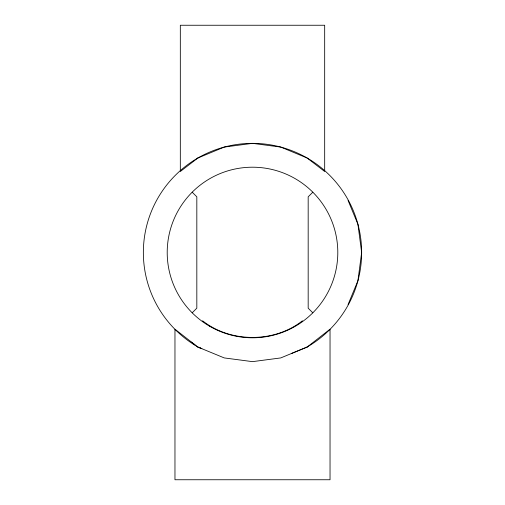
<?xml version="1.0" encoding="UTF-8"?>
<svg xmlns="http://www.w3.org/2000/svg" width="505" height="505" viewBox="0 0 505 505"><rect width="100%" height="100%" fill="white"/><g stroke="black" fill="none" stroke-linecap="round" stroke-linejoin="round"><path stroke-width="0.76" d="M348.071 304.547L357.925 280.748L361.643 252.5L357.925 224.252L348.071 200.453M192.184 312.816L196.824 308.176L196.824 196.824L192.184 192.184M312.816 192.184L308.176 196.824L308.176 308.176L312.816 312.816M291.271 353.569L307.198 347.023L330.036 329.209L330.036 479.75L174.964 479.75L174.964 329.209L197.802 347.023L201.855 348.652M302.419 320.789C274.335 342.977 230.665 342.977 202.581 320.789M307.198 347.023L280.748 357.925L252.5 361.643L224.252 357.925L197.802 347.023M199.974 347.913L201.419 348.513M191.483 342.093L192.632 342.99M193.781 343.886L194.93 344.782M197.928 347.023A109.143 109.143 0 0 1 168.891 182.343A109.143 109.143 0 0 1 336.109 182.343A109.143 109.143 0 0 1 307.072 347.023M197.928 157.977L180.323 171.485L180.323 25.25L324.677 25.25L324.677 171.485L307.072 157.977L280.748 147.075L252.5 143.357L224.252 147.075L197.928 157.977M209.853 326.369A85.301 85.301 0 0 0 337.801 252.5A85.301 85.301 0 0 0 209.853 178.631A85.301 85.301 0 0 0 209.853 326.369"/></g></svg>
